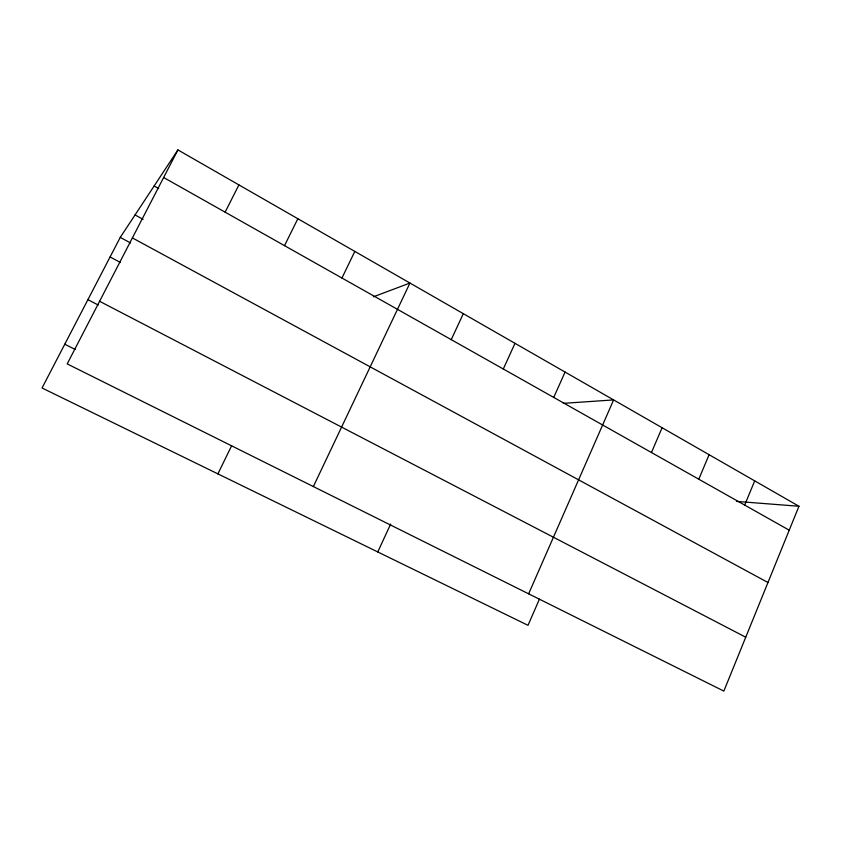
<?xml version="1.0" encoding="UTF-8"?>
<svg xmlns="http://www.w3.org/2000/svg" width="841" height="841" viewBox="0 0 841 841"><rect width="100%" height="100%" fill="white"/><g stroke="black" fill="none" stroke-linecap="round" stroke-linejoin="round"><path stroke-width="1.26" d="M798.95 506.261L723.849 691.092L67.196 363.901L177.924 149.908L798.95 506.261L736.579 501.404M744.684 505.094L754.703 480.873M698.787 479.212L709.11 454.708M651.449 452.521L662.109 427.733M539.449 599.107L528.011 625.326L42.05 387.995L120.252 237.393L177.924 149.908M528.632 593.82L613.625 399.917L563.344 403.344M553.735 397.436L565.078 372.058M503.296 368.999L514.997 343.328M377.777 551.948L390.676 524.017M451.239 339.648L463.317 313.672M313.367 486.561L409.956 283.049L373.393 296.799M341.94 278.024L354.828 251.417M217.893 473.872L231.643 445.73M284.521 245.646L297.851 218.723M225.125 212.163L238.918 184.904M64.778 344.221L75.175 349.446M87.916 299.669L98.176 304.999M99.595 301.288L745.746 637.215M110.087 256.968L120.494 262.518M120.252 237.393L130.597 242.986M132.384 237.919L767.97 582.519M135.054 214.928L143.096 219.343M154.134 185.998L158.634 188.521M163.648 177.504L789.226 530.198"/></g></svg>
